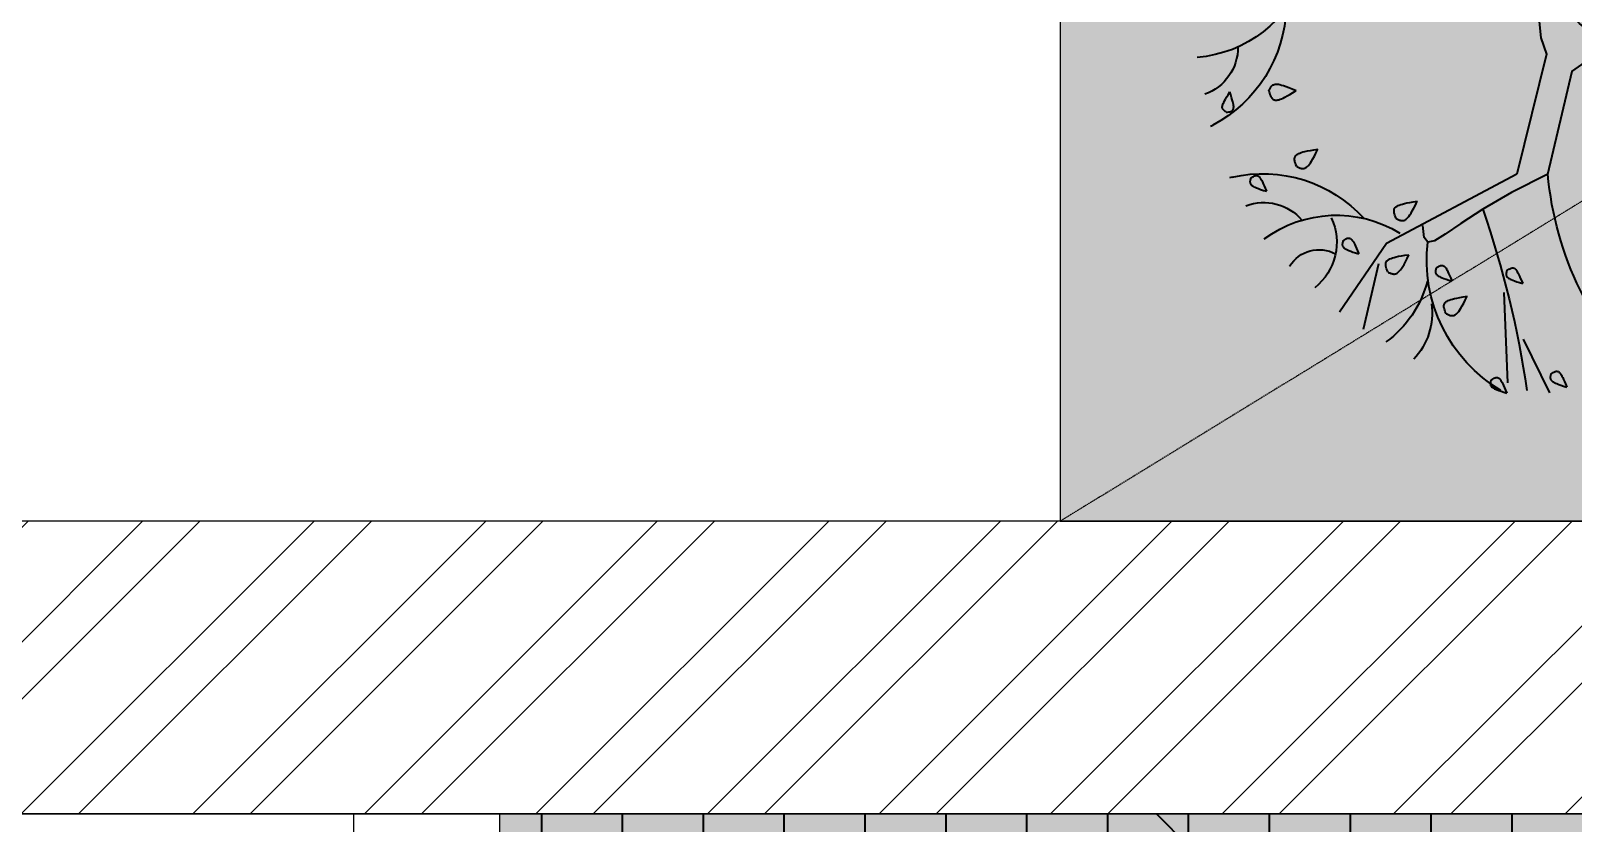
# Model space of a CAD drawing. Header units: millimetres. Extents: x -179928 to 528275, y -469666 to 511935.
# Drawn here: x 228679 to 229890, y 21891 to 22513 of the extents above; entities that cross this region are included whole.
import ezdxf

# ---------------------------------------------------------------- set-up
doc = ezdxf.new("R2010")
doc.units = ezdxf.units.MM
doc.set_wipeout_variables(frame=1)
doc.linetypes.add('DASHED', pattern=[0.75, 0.5, -0.25])
for name, color, linetype in [('ad-Elevation 10', 8, 'Continuous'), ('ad-Furniture', 8, 'Continuous'), ('ad-Plinth', 8, 'Continuous'), ('ad-Toilet fixtures', 8, 'Continuous'), ('ad-Verandah', 33, 'Continuous'), ('ad-Wall', 240, 'Continuous'), ('ad-Wall hatch', 8, 'Continuous')]:
    doc.layers.add(name, color=color, linetype=linetype)
doc.layers.add('ad-Landscape', color=94, linetype='Continuous', lineweight=35)

# ---------------------------------------------------------------- blocks, each defined once
blk = doc.blocks.new('zw$6CCD')
at = {"transparency": 33554559}
h = blk.add_hatch(color=43, dxfattribs=at)
h.dxf.hatch_style = 1
h.paths.add_polyline_path([(6190, -13620), (12120, -13620), (12120, -4745), (13640, -4745), (13640, -8875), (14550, -8875), (14550, -14830), (6190, -14830)])
at = {"layer": 'ad-Landscape', "transparency": 33554687}
h = blk.add_hatch(dxfattribs=at)
h.set_pattern_fill('DOLMIT', color=44, scale=10, angle=90)
h.set_pattern_definition([(90, (6195, -14830), (-63.5, 2e-14), []), (135, (6195, -14830), (-127, -127), [89.8026, -179.605])])
h.paths.add_polyline_path([(6190, -13620), (12120, -13620), (12120, -4745), (13640, -4745), (13640, -8875), (14550, -8875), (14550, -14830), (6190, -14830)])
at = {"layer": 'ad-Verandah', "lineweight": 9}
blk.add_lwpolyline([(6190, -13620), (12120, -13620), (12120, -4745), (13640, -4745), (13640, -8875), (14550, -8875), (14550, -14830), (6190, -14830)], close=True, dxfattribs=at)
blk = doc.blocks.new('A$C279134A6')
at = {"layer": 'ad-Landscape', "linetype": 'Continuous'}
for p, q in [((313.1, 712.5), (317.1, 804.7)), ((333.1, 760.2), (359.9, 815)), ((185.4, 683.3), (169.6, 750.2))]:
    blk.add_line(p, q, dxfattribs=at)
for points in [[(300.1, 802.1), (300, 802.7), (299.8, 803.2), (299.7, 803.7), (299.6, 804.2), (299.6, 804.7), (299.5, 805.2), (299.5, 805.7), (299.5, 806.1), (299.5, 806.6), (299.6, 807), (299.8, 807.5), (300, 807.9), (300.3, 808.3), (300.7, 808.8), (301.2, 809.2), (301.9, 809.7), (302.6, 810.2), (303.6, 810.8), (304.8, 811.3), (306.3, 812), (308.1, 812.7), (310.4, 813.5), (313.1, 814.4), (316.4, 815.5)], [(300.1, 802.1), (301.3, 801.3), (302.3, 800.7), (303.2, 800.2), (303.9, 799.8), (304.5, 799.6), (305.1, 799.4), (305.6, 799.4), (306.1, 799.3), (306.5, 799.4), (306.9, 799.5), (307.4, 799.6), (307.8, 799.8), (308.3, 800.1), (308.7, 800.5), (309.2, 801), (309.7, 801.6), (310.2, 802.3), (310.8, 803.3), (311.5, 804.4), (312.2, 805.9), (313, 807.7), (314, 809.8), (315.1, 812.4), (316.4, 815.5)], [(361.3, 795.8), (361.2, 796.3), (361, 796.8), (360.9, 797.4), (360.8, 797.9), (360.7, 798.4), (360.7, 798.9), (360.7, 799.3), (360.7, 799.8), (360.7, 800.2), (360.8, 800.7), (361, 801.1), (361.2, 801.6), (361.5, 802), (361.9, 802.4), (362.4, 802.9), (363, 803.4), (363.8, 803.9), (364.8, 804.4), (366, 805), (367.5, 805.6), (369.3, 806.4), (371.6, 807.2), (374.3, 808.1), (377.5, 809.1)], [(361.3, 795.8), (362.5, 795), (363.5, 794.3), (364.3, 793.8), (365.1, 793.5), (365.7, 793.2), (366.3, 793.1), (366.8, 793), (367.2, 793), (367.7, 793), (368.1, 793.1), (368.6, 793.2), (369, 793.4), (369.5, 793.7), (369.9, 794.1), (370.4, 794.6), (370.9, 795.2), (371.4, 796), (372, 796.9), (372.6, 798.1), (373.4, 799.5), (374.2, 801.3), (375.2, 803.5), (376.3, 806), (377.5, 809.1)], [(326.6, 591.6), (193.3, 662.6), (145.5, 732.7)], [(254.4, 734.2), (253.5, 732.3), (252.9, 730.7), (252.5, 729.4), (252.2, 728.3), (252.1, 727.4), (252, 726.6), (252.1, 725.8), (252.2, 725.2), (252.4, 724.6), (252.6, 724), (252.9, 723.4), (253.3, 722.9), (253.9, 722.3), (254.5, 721.8), (255.4, 721.3), (256.3, 720.8), (257.5, 720.3), (259, 719.8), (260.7, 719.3), (262.8, 718.7), (265.3, 718.2), (268.2, 717.6), (271.7, 717), (275.8, 716.4)], [(254.4, 734.2), (255, 734.5), (255.7, 734.8), (256.4, 735.1), (257.1, 735.4), (257.7, 735.7), (258.4, 735.9), (259.1, 736.1), (259.7, 736.2), (260.3, 736.2), (261, 736.2), (261.6, 736.2), (262.3, 736), (263, 735.7), (263.7, 735.2), (264.5, 734.7), (265.3, 733.9), (266.2, 733), (267.2, 731.9), (268.3, 730.4), (269.5, 728.6), (270.8, 726.3), (272.3, 723.6), (273.9, 720.3), (275.8, 716.4)], [(194.9, 691.6), (195.6, 692), (196.3, 692.3), (197, 692.6), (197.6, 692.9), (198.3, 693.1), (199, 693.3), (199.6, 693.5), (200.2, 693.6), (200.9, 693.7), (201.5, 693.7), (202.1, 693.6), (202.8, 693.4), (203.5, 693.1), (204.2, 692.7), (205, 692.1), (205.8, 691.4), (206.8, 690.5), (207.7, 689.3), (208.8, 687.9), (210, 686), (211.4, 683.8), (212.8, 681.1), (214.5, 677.8), (216.3, 673.9)], [(244, 687.6), (243.9, 688.2), (243.8, 688.7), (243.7, 689.2), (243.6, 689.7), (243.5, 690.2), (243.4, 690.7), (243.4, 691.2), (243.4, 691.6), (243.5, 692.1), (243.6, 692.5), (243.7, 693), (243.9, 693.4), (244.2, 693.8), (244.7, 694.3), (245.2, 694.7), (245.8, 695.2), (246.6, 695.7), (247.5, 696.2), (248.7, 696.8), (250.2, 697.5), (252.1, 698.2), (254.3, 699), (257.1, 699.9), (260.3, 700.9)], [(244, 687.6), (245.2, 686.8), (246.2, 686.2), (247.1, 685.7), (247.8, 685.3), (248.5, 685.1), (249, 684.9), (249.5, 684.8), (250, 684.8), (250.4, 684.9), (250.9, 684.9), (251.3, 685.1), (251.8, 685.3), (252.2, 685.6), (252.7, 686), (253.2, 686.5), (253.7, 687.1), (254.2, 687.8), (254.8, 688.8), (255.4, 689.9), (256.1, 691.4), (256.9, 693.1), (257.9, 695.3), (259, 697.9), (260.3, 700.9)], [(316.2, 690.2), (316.1, 690.7), (316, 691.2), (315.9, 691.8), (315.8, 692.3), (315.7, 692.8), (315.6, 693.2), (315.6, 693.7), (315.6, 694.2), (315.7, 694.6), (315.8, 695.1), (315.9, 695.5), (316.1, 695.9), (316.4, 696.4), (316.9, 696.8), (317.4, 697.3), (318, 697.8), (318.8, 698.3), (319.7, 698.8), (320.9, 699.4), (322.4, 700), (324.3, 700.7), (326.5, 701.6), (329.3, 702.5), (332.5, 703.5)], [(316.2, 690.2), (317.4, 689.4), (318.4, 688.7), (319.3, 688.2), (320, 687.9), (320.7, 687.6), (321.2, 687.5), (321.7, 687.4), (322.2, 687.4), (322.6, 687.4), (323.1, 687.5), (323.5, 687.6), (324, 687.8), (324.4, 688.1), (324.9, 688.5), (325.4, 689), (325.9, 689.6), (326.4, 690.4), (327, 691.3), (327.6, 692.5), (328.3, 693.9), (329.2, 695.7), (330.1, 697.9), (331.2, 700.4), (332.5, 703.5)], [(194.9, 691.6), (194.1, 689.8), (193.5, 688.2), (193.1, 686.9), (192.8, 685.8), (192.6, 684.8), (192.6, 684), (192.6, 683.3), (192.8, 682.7), (192.9, 682), (193.2, 681.4), (193.5, 680.9), (193.9, 680.3), (194.4, 679.8), (195.1, 679.3), (195.9, 678.8), (196.9, 678.2), (198.1, 677.7), (199.5, 677.2), (201.2, 676.7), (203.3, 676.2), (205.8, 675.6), (208.8, 675.1), (212.3, 674.5), (216.3, 673.9)], [(148.9, 659.8), (148.8, 660.3), (148.7, 660.9), (148.5, 661.4), (148.4, 661.9), (148.4, 662.4), (148.3, 662.9), (148.3, 663.3), (148.3, 663.8), (148.3, 664.3), (148.4, 664.7), (148.6, 665.1), (148.8, 665.6), (149.1, 666), (149.5, 666.5), (150, 666.9), (150.7, 667.4), (151.4, 667.9), (152.4, 668.4), (153.6, 669), (155.1, 669.7), (156.9, 670.4), (159.2, 671.2), (161.9, 672.1), (165.2, 673.1)], [(148.9, 659.8), (150.1, 659), (151.1, 658.3), (152, 657.8), (152.7, 657.5), (153.3, 657.2), (153.9, 657.1), (154.4, 657), (154.9, 657), (155.3, 657), (155.8, 657.1), (156.2, 657.3), (156.6, 657.5), (157.1, 657.8), (157.5, 658.1), (158, 658.6), (158.5, 659.3), (159.1, 660), (159.6, 660.9), (160.3, 662.1), (161, 663.5), (161.8, 665.3), (162.8, 667.5), (163.9, 670.1), (165.2, 673.1)], [(358.2, 591.7), (321, 610.4), (291.7, 627.5), (269.5, 642), (253.4, 653.1), (242.3, 659.8), (235.5, 661.1), (231.8, 656.2), (230.5, 644.1)], [(203.4, 637.1), (202.6, 635.2), (202, 633.7), (201.5, 632.3), (201.2, 631.2), (201.1, 630.3), (201.1, 629.5), (201.1, 628.7), (201.2, 628.1), (201.4, 627.5), (201.6, 626.9), (201.9, 626.3), (202.4, 625.8), (202.9, 625.2), (203.5, 624.7), (204.4, 624.2), (205.4, 623.7), (206.5, 623.2), (208, 622.7), (209.7, 622.2), (211.8, 621.6), (214.3, 621.1), (217.2, 620.5), (220.7, 619.9), (224.8, 619.3)], [(203.4, 637.1), (204.1, 637.4), (204.7, 637.7), (205.4, 638.1), (206.1, 638.3), (206.8, 638.6), (207.4, 638.8), (208.1, 639), (208.7, 639.1), (209.3, 639.1), (210, 639.1), (210.6, 639.1), (211.3, 638.9), (212, 638.6), (212.7, 638.1), (213.5, 637.6), (214.3, 636.8), (215.2, 635.9), (216.2, 634.8), (217.3, 633.3), (218.5, 631.5), (219.8, 629.2), (221.3, 626.5), (223, 623.2), (224.8, 619.3)], [(54.6, 595.9), (54.5, 596.4), (54.4, 596.9), (54.3, 597.4), (54.2, 597.9), (54.1, 598.4), (54, 598.9), (54, 599.4), (54, 599.9), (54.1, 600.3), (54.2, 600.8), (54.3, 601.2), (54.5, 601.6), (54.8, 602.1), (55.2, 602.5), (55.8, 603), (56.4, 603.5), (57.2, 604), (58.1, 604.5), (59.3, 605.1), (60.8, 605.7), (62.7, 606.4), (64.9, 607.2), (67.7, 608.2), (70.9, 609.2)], [(54.6, 595.9), (55.8, 595), (56.8, 594.4), (57.7, 593.9), (58.4, 593.5), (59.1, 593.3), (59.6, 593.2), (60.1, 593.1), (60.6, 593.1), (61, 593.1), (61.5, 593.2), (61.9, 593.3), (62.4, 593.5), (62.8, 593.8), (63.3, 594.2), (63.8, 594.7), (64.2, 595.3), (64.8, 596.1), (65.3, 597), (66, 598.2), (66.7, 599.6), (67.5, 601.4), (68.5, 603.5), (69.6, 606.1), (70.9, 609.2)], [(101.8, 583.9), (101, 582.1), (100.4, 580.5), (100, 579.2), (99.7, 578.1), (99.5, 577.1), (99.5, 576.3), (99.6, 575.6), (99.7, 575), (99.8, 574.4), (100.1, 573.8), (100.4, 573.2), (100.8, 572.6), (101.3, 572.1), (102, 571.6), (102.8, 571.1), (103.8, 570.6), (105, 570.1), (106.4, 569.5), (108.1, 569), (110.2, 568.5), (112.7, 568), (115.7, 567.4), (119.2, 566.8), (123.2, 566.2)], [(101.8, 583.9), (102.5, 584.3), (103.2, 584.6), (103.9, 584.9), (104.5, 585.2), (105.2, 585.4), (105.9, 585.7), (106.5, 585.8), (107.2, 585.9), (107.8, 586), (108.4, 586), (109.1, 585.9), (109.7, 585.7), (110.4, 585.4), (111.1, 585), (111.9, 584.4), (112.8, 583.7), (113.7, 582.8), (114.7, 581.6), (115.7, 580.2), (116.9, 578.4), (118.3, 576.1), (119.8, 573.4), (121.4, 570.1), (123.2, 566.2)], [(356.9, 469), (326.6, 591.6)], [(382.6, 486.7), (357.8, 591.9)], [(29.7, 528.4), (29.3, 528.1), (28.8, 527.7), (28.4, 527.4), (28, 527.1), (27.6, 526.8), (27.2, 526.4), (26.9, 526.1), (26.6, 525.7), (26.4, 525.4), (26.2, 525), (26, 524.5), (25.9, 524.1), (25.8, 523.5), (25.8, 522.9), (25.9, 522.2), (26.1, 521.5), (26.4, 520.6), (26.7, 519.6), (27.3, 518.3), (28, 516.9), (28.9, 515.1), (30.1, 513), (31.6, 510.6), (33.4, 507.7)], [(29.7, 528.4), (31.1, 528.2), (32.3, 528.1), (33.3, 527.9), (34.1, 527.7), (34.7, 527.5), (35.2, 527.2), (35.7, 526.9), (36, 526.6), (36.4, 526.3), (36.6, 526), (36.9, 525.6), (37.1, 525.1), (37.2, 524.6), (37.3, 524), (37.4, 523.3), (37.4, 522.5), (37.3, 521.6), (37.1, 520.6), (36.8, 519.3), (36.4, 517.7), (35.9, 515.8), (35.2, 513.5), (34.4, 510.8), (33.4, 507.7)], [(73.3, 506.8), (73.9, 508.7), (74.4, 510.3), (75, 511.6), (75.5, 512.6), (76, 513.4), (76.5, 514.1), (77, 514.6), (77.5, 515), (78, 515.3), (78.6, 515.6), (79.2, 515.9), (79.9, 516), (80.6, 516.1), (81.5, 516), (82.4, 515.9), (83.5, 515.6), (84.7, 515.2), (86.1, 514.7), (87.8, 514), (89.7, 513), (92, 511.8), (94.6, 510.3), (97.6, 508.5), (101.1, 506.3)], [(73.3, 506.8), (73.6, 506), (73.9, 505.4), (74.2, 504.7), (74.6, 504), (74.9, 503.4), (75.3, 502.8), (75.6, 502.3), (76, 501.8), (76.5, 501.3), (77, 500.9), (77.5, 500.5), (78.1, 500.3), (78.9, 500), (79.7, 499.9), (80.7, 499.8), (81.8, 499.8), (83, 499.9), (84.5, 500.2), (86.3, 500.6), (88.4, 501.2), (90.9, 502), (93.8, 503.1), (97.2, 504.5), (101.1, 506.3)], [(382.6, 486.7), (413.2, 465.3), (442.6, 452.5), (473.8, 454.3), (542.7, 463.8)], [(344.6, 430.2), (349.1, 432.4), (350.9, 452.5), (356.9, 469)]]:
    blk.add_lwpolyline(points, dxfattribs=at)
for centre, radius, start, end in [((389.9, 679.2), 155.4, 120.8041, 186.6856), ((-673.3, 960.8), 1021, 340.9443, 351.6517), ((695.6, 561.7), 338.7, 133.1945, 174.9132), ((172.1, 733.8), 67.9, 351.7576, 43.6802), ((128.2, 673.6), 110.4, 14.2876, 54.1159), ((83.4, 661.2), 59.2, 335.0444, 51.6546), ((124.5, 703.8), 35, 211.1943, 298.9324), ((142.2, 758), 124.4, 233.6853, 301.3784), ((67, 731.1), 139.9, 257.0811, 317.7415), ((68.4, 671), 50.4, 248.5531, 320.17), ((1.1, 443.7), 155, 77.0811, 78.0944), ((88, 678.8), 155, 241.3469, 242.3602), ((-48.8, 417.6), 139.9, 1.6998, 62.3602), ((-8.7, 462.4), 50.4, 359.2713, 70.8882), ((-9.2, 348.3), 124.4, 18.0629, 85.7559), ((442.7, 379.2), 78.5, 99.9707, 183.8141), ((503.6, 343.4), 119.5, 115.952, 184.5818)]:
    blk.add_arc(centre, radius, start, end, dxfattribs=at)
blk = doc.blocks.new('A$Cfbd26d3a')
at = {"transparency": 33554559}
h = blk.add_hatch(color=74, dxfattribs=at)
h.dxf.hatch_style = 1
h.paths.add_polyline_path([(0, 960), (-1565, 960), (-1565, 0), (0, 0)])
at = {"layer": 'ad-Elevation 10', "linetype": 'DASHED'}
blk.add_lwpolyline([(0, 960), (-1565, 0)], dxfattribs=at)
at = {"layer": 'ad-Toilet fixtures'}
blk.add_lwpolyline([(0, 960), (-1565, 960), (-1565, 0), (0, 0)], close=True, dxfattribs=at)
at = {"layer": 'ad-Landscape', "xscale": -0.7689692653037794, "yscale": 0.7689692653037794, "zscale": 0.7689692653037794, "rotation": 180}
blk.add_blockref('A$C279134A6', (-1457.6, 727.5), dxfattribs=at)
blk = doc.blocks.new('zw$B45')
blk.add_wipeout([(0, 0), (115, 0), (115, -910), (0, -910)])
at = {"layer": 'ad-Elevation 10'}
blk.add_lwpolyline([(115, -910), (115, 0), (0, 0), (0, -910)], close=True, dxfattribs=at)
blk = doc.blocks.new('zw$66EE')
at = {"rotation": 359.9999999999998}
blk.add_blockref('A$Cfbd26d3a', (8310, 230), dxfattribs=at)
at = {"layer": 'ad-Furniture'}
blk.add_blockref('zw$B45', (6190, 0), dxfattribs=at)
at = {"layer": 'ad-Toilet fixtures'}
blk.add_lwpolyline([(6745, 230), (5110, 230), (5110, 1215), (6745, 1215)], close=True, dxfattribs=at)
blk = doc.blocks.new('zw$6266')
at = {"layer": 'ad-Wall hatch', "transparency": 33554610}
h = blk.add_hatch(dxfattribs=at)
h.set_pattern_fill('ANSI32', color=256, scale=10)
h.set_pattern_definition([(45, (388744.33, 102900.03), (-67.35192, 67.35192), []), (45, (388789.235, 102900.03), (-67.35192, 67.35192), [])])
h.paths.add_polyline_path([(230, 8875), (230, 9105), (0, 9105), (0, 8645), (2830, 8645), (2830, 4745), (0, 4745), (0, 0), (9240, 0), (9240, 230), (8540, 230), (8540, 4745), (4780, 4745), (4780, 4515), (4995, 4515), (4995, 3930), (5110, 3930), (5110, 4630), (8310, 4630), (8310, 3130), (6860, 3130), (6860, 3015), (8310, 3015), (8310, 230), (5110, 230), (5110, 3015), (6060, 3015), (6060, 3130), (4995, 3130), (4995, 230), (230, 230), (230, 4515), (3880, 4515), (3880, 4745), (3060, 4745), (3060, 8875)])
at = {"layer": 'ad-Wall'}
blk.add_lwpolyline([(0, 0), (9240, 0), (9240, 230), (8540, 230), (8540, 4745), (4780, 4745), (4780, 4515), (4995, 4515), (4995, 3930), (5110, 3930), (5110, 4630), (8310, 4630), (8310, 3130), (6860, 3130), (6860, 3015), (8310, 3015), (8310, 230), (5110, 230), (5110, 3015), (6060, 3015), (6060, 3130), (4995, 3130), (4995, 230), (230, 230)], dxfattribs=at)
blk = doc.blocks.new('1625_West Villa')
at = {"layer": 'ad-Verandah'}
blk.add_blockref('zw$6CCD', (0, 13620), dxfattribs=at)
at = {"layer": 'ad-Furniture'}
blk.add_blockref('zw$66EE', (0, 0), dxfattribs=at)
blk.add_blockref('zw$6266', (0, 0))
blk = doc.blocks.new("All Plot's Villa Plans")
at = {"ltscale": 5}
blk.add_blockref('1625_West Villa', (222742.3, 21898.3), dxfattribs=at)
blk = doc.blocks.new('zw$F00C')
at = {"layer": 'ad-Plinth', "ltscale": 5}
blk.add_lwpolyline([(0, 13620), (12120, 13620), (12120, 0), (0, 0), (0, 4745), (2830, 4745), (2830, 8645), (0, 8645)], close=True, dxfattribs=at)
at = {"layer": 'ad-Verandah', "lineweight": 9}
blk.add_lwpolyline([(6195, 0), (12120, 0), (12120, 8760), (13640, 8760), (13640, 4630), (14550, 4630), (14550, -1210), (6195, -1210)], close=True, dxfattribs=at)
blk = doc.blocks.new('zw$898C')
at = {"layer": 'ad-Plinth', "ltscale": 5}
blk.add_blockref('zw$F00C', (30903.5, -406860.5), dxfattribs=at)
blk = doc.blocks.new("Villa's Boundary")
at = {"ltscale": 5}
blk.add_blockref('zw$898C', (191838.8, 428758.8), dxfattribs=at)

msp = doc.modelspace()

# ---------------------------------------------------------------- block references
at = {"ltscale": 5}
msp.add_blockref("Villa's Boundary", (0, 0), dxfattribs=at)

# ---------------------------------------------------------------- next in the draw order: block references
msp.add_blockref("All Plot's Villa Plans", (0, 0), dxfattribs=at)

doc.saveas('drawing.dxf')
